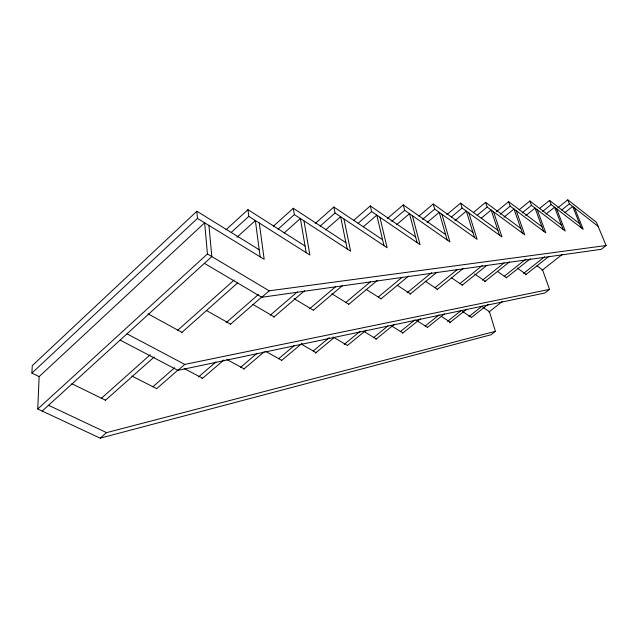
<?xml version="1.0" encoding="UTF-8"?>
<svg xmlns="http://www.w3.org/2000/svg" width="638" height="638" viewBox="0 0 638 638"><rect width="100%" height="100%" fill="white"/><g stroke="black" fill="none" stroke-linecap="round" stroke-linejoin="round"><path stroke-width="0.96" d="M37.746 409.006L39.149 376.603L204.646 222.798L207.438 253.948L37.746 409.006L100.206 438.162L490.941 334.791L495.407 331.329L489.41 311.647L482.95 307.317M39.038 376.556L31.9 373.102L32.259 365.646L196.863 211.242L259.211 249.737M31.9 373.102L197.461 218.387L196.863 211.242M225.924 229.855L247.935 209.671L305.052 246.005M231.163 232.487L248.788 216.378L247.935 209.671M42.18 411.079L211.824 256.572L208.929 225.429M236.921 237.296L255.359 220.533L260.152 256.859M273.303 226.259L293.297 208.275L345.916 242.687M278.04 229.209L294.341 214.599L293.297 208.275M284.093 233.061L300.378 218.531L306.192 252.696M101.203 398.455L150.225 354.784M177.707 330.301L234.162 280.01M105.278 400.441L154.284 356.921M181.758 332.526L237.448 283.065M315.212 223.491L333.841 207.031L382.569 239.705M320.132 226.139L335.038 213.012L333.841 207.031M325.651 229.863L340.62 216.737L347.2 248.987M152.889 386.764L174.573 367.799M226.171 322.676L258.326 294.549M178.449 369.657L156.669 388.646L131.891 376.045M230.27 324.463L261.819 296.949M100.206 438.162L106.554 432.628L495.407 331.329M120.127 340.086L177.954 370.375L184.789 364.41L549.533 289.373L542.571 269.906L536.997 265.871M204.391 263.342L261.795 297.268L269.18 290.824L606.1 245.518L596.426 222.303L567.78 199.838L557.74 207.916M353.779 220.293L370.303 205.907L415.641 237.009M358.093 223.308L371.619 211.577L370.303 205.907M363.293 226.801L376.803 215.126L383.972 245.67M198.577 376.899L215.923 361.969M270.249 315.22L297.412 291.845M387.418 218.515L403.272 204.894L445.619 234.577M202.047 378.733L223.914 359.96M273.694 317.238L304.613 290.697M391.844 221.274L404.675 210.293L403.272 204.894M396.621 224.656L409.508 213.666L417.124 242.671M240.502 367.408L257.202 353.237M309.582 308.792L335.389 286.893M418.863 216.162L433.226 203.977L472.925 232.352M243.732 369.171L264.212 351.825M313.537 310.076L342.367 285.672M422.539 219.392L434.693 209.112L433.226 203.977M427.077 222.574L439.215 212.342L447.166 239.96M446.823 214.655L460.556 203.131L497.903 230.318M278.535 358.803L294.525 345.405M345.549 302.651L370.678 281.597M451.401 216.968L462.071 208.044L460.556 203.131M281.549 360.494L302.101 343.316M348.523 304.501L377.449 280.313M454.91 220.652L466.322 211.13L474.52 237.488M473.404 212.502L485.598 202.366L520.831 228.452M313.226 350.948L329.296 337.63M378.286 297.037L402.012 277.378M477.192 215.317L487.145 207.063L485.598 202.366M315.284 353.213L334.408 337.398M381.077 298.807L408.615 276.039M481.212 218.244L491.156 210.022L499.53 235.223M496.34 211.768L508.622 201.656L541.957 226.737M500.24 214.344L510.201 206.162L508.622 201.656M344.201 344.392L360.295 331.186M407.06 292.826L431.591 272.705M503.972 217.207L513.989 209.009L522.482 233.149M347.646 345.317L366.14 330.173M410.067 294.214L437.038 272.131M519.093 209.798L529.867 201.002L561.488 225.15M522.187 212.885L531.462 205.332L529.867 201.002M373.374 337.781L387.984 325.906M434.909 287.754L457.223 269.619M525.784 215.596L535.051 208.068L543.624 231.243M375.902 339.28L394.459 324.216M436.998 289.708L463.292 268.367M539.485 208.538L549.533 200.396L579.591 223.675M542.651 211.425L551.136 204.567L549.533 200.396M400.273 331.68L414.971 319.829M459.831 283.663L482.264 265.575M546.016 214.081L554.55 207.198L563.163 229.473M402.642 333.148L420.418 318.841M462.167 285.242L486.906 265.336M561.639 210.077L569.391 203.849L567.78 199.838M564.893 212.598L572.637 206.393L581.266 227.838M425.147 326.05L439.08 314.893M482.448 280.194L504.132 262.84M427.388 327.469L444.415 313.864M484.657 281.717L509.427 261.931M447.445 321.432L461.426 310.323M504.14 276.382L525.887 259.1M449.575 322.812L466.649 309.263M506.237 277.849L530.298 258.765M468.914 316.56L482.176 306.088M523.535 273.431L544.597 256.795M471.721 317.277L488.094 304.366M525.529 274.858L548.919 256.412M488.923 312.03L502.178 301.622M541.949 270.4L562.222 254.482M549.533 289.373L544.868 292.986L177.954 370.375M606.1 245.518L601.219 249.306L261.795 297.268M48.536 405.282L106.554 432.628M71.855 383.757L105.549 400.209M184.151 368.533L202.605 378.254M126.994 333.834L184.789 364.41M226.801 359.465L244.075 368.868M148.016 313.856L181.934 332.366M265.456 351.235L281.717 360.358M206.369 310.467L230.605 324.168M301.503 344.217L316.025 352.599M252.744 304.326L274.165 316.831M333.164 337.039L347.431 345.493M207.438 253.948L269.18 290.824M294.03 298.608L313.362 310.228M363.54 331.226L376.284 338.969M197.461 218.387L264.18 259.323L259.275 223.013M331.864 293.775L348.819 304.254M391.062 325.603L402.889 332.948M416.813 320.611L427.492 327.382M366.172 289.389L381.061 298.815M248.788 216.378L309.885 255.033L303.983 220.876M397.219 285.25L410.497 293.863M441.249 316.352L450.316 322.222M294.341 214.599L350.613 251.205L343.954 218.962M462.398 311.392L471.546 317.421M425.187 281.175L437.477 289.309M335.038 213.012L387.13 247.775L379.897 217.239M451.736 277.985L462.303 285.13M371.619 211.577L420.067 244.681L412.395 215.684M474.672 274.013L485.215 281.27M404.675 210.293L449.926 241.882L441.927 214.264M497.48 271.421L506.436 277.697M434.693 209.112L477.104 239.322L468.866 212.972M517.37 268.135L526.135 274.372M462.071 208.044L501.962 236.993L493.557 211.792M487.145 207.063L524.779 234.848L516.254 210.707M510.201 206.162L545.801 232.87L537.196 209.703M531.462 205.332L565.228 231.044L556.583 208.778M551.136 204.567L583.228 229.353L574.583 207.916M569.391 203.849L598.093 226.315"/></g></svg>
